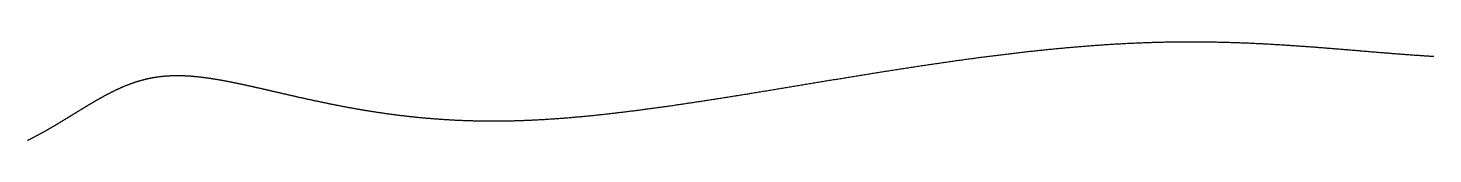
# Model space of a CAD drawing. Header units: millimetres. Extents: x -8855 to 105318, y -17958 to 67465.
# Drawn here: x 57370.1 to 57629.3, y 46631.1 to 46649.3 of the extents above; entities that cross this region are included whole.
import ezdxf

# ---------------------------------------------------------------- set-up
doc = ezdxf.new("R2010")
doc.units = ezdxf.units.MM
doc.header["$LTSCALE"] = 25

msp = doc.modelspace()

# ---------------------------------------------------------------- linework, layer by layer
msp.add_lwpolyline([(57370.054, 46631.0629), (57370.14126, 46631.10645), (57370.22834, 46631.15007), (57370.31526, 46631.19378), (57370.40201, 46631.23757), (57370.48858, 46631.28144), (57370.57499, 46631.32539), (57370.66123, 46631.36942), (57370.74731, 46631.41352), (57370.83322, 46631.4577), (57370.91897, 46631.50195), (57371.00455, 46631.54628), (57371.08998, 46631.59068), (57371.17524, 46631.63515), (57371.26034, 46631.67969), (57371.34528, 46631.7243), (57371.43006, 46631.76898), (57371.51469, 46631.81372), (57371.59916, 46631.85852), (57371.68347, 46631.90339), (57371.76763, 46631.94833), (57371.85163, 46631.99332), (57371.93549, 46632.03837), (57372.01919, 46632.08349), (57372.10274, 46632.12866), (57372.18614, 46632.17388), (57372.26939, 46632.21917), (57372.35249, 46632.2645), (57372.43545, 46632.30989), (57372.51826, 46632.35534), (57372.60092, 46632.40083), (57372.68344, 46632.44637), (57372.76582, 46632.49196), (57372.84805, 46632.53759), (57372.93015, 46632.58328), (57373.0121, 46632.629), (57373.09391, 46632.67477), (57373.17559, 46632.72059), (57373.25712, 46632.76644), (57373.33852, 46632.81233), (57373.41979, 46632.85827), (57373.50092, 46632.90424), (57373.58191, 46632.95024), (57373.66277, 46632.99628), (57373.7435, 46633.04236), (57373.8241, 46633.08847), (57373.90457, 46633.13461), (57373.98491, 46633.18078), (57374.06512, 46633.22697), (57374.14521, 46633.2732), (57374.22516, 46633.31945), (57374.30499, 46633.36573), (57374.3847, 46633.41204), (57374.46429, 46633.45836), (57374.54375, 46633.50471), (57374.62309, 46633.55108), (57374.7023, 46633.59747), (57374.7814, 46633.64388), (57374.86038, 46633.6903), (57374.93924, 46633.73674), (57375.01799, 46633.7832), (57375.09662, 46633.82966), (57375.17513, 46633.87615), (57375.25353, 46633.92264), (57375.33182, 46633.96914), (57375.40999, 46634.01565), (57375.48805, 46634.06217), (57375.566, 46634.1087), (57375.64384, 46634.15523), (57375.72158, 46634.20176), (57375.7992, 46634.2483), (57375.87672, 46634.29484), (57375.95414, 46634.34138), (57376.03145, 46634.38792), (57376.10865, 46634.43446), (57376.18575, 46634.48099), (57376.26275, 46634.52752), (57376.33965, 46634.57405), (57376.41645, 46634.62057), (57376.49315, 46634.66708), (57376.56975, 46634.71358), (57376.64625, 46634.76007), (57376.72266, 46634.80655), (57376.79897, 46634.85302), (57376.87519, 46634.89947), (57376.95131, 46634.94591), (57377.02734, 46634.99233), (57377.10328, 46635.03874), (57377.17913, 46635.08513), (57377.25489, 46635.13149), (57377.33056, 46635.17784), (57377.40614, 46635.22416), (57377.48164, 46635.27046), (57377.55705, 46635.31674), (57377.63237, 46635.36299), (57377.70761, 46635.40921), (57377.78277, 46635.45541), (57377.85784, 46635.50158), (57377.93283, 46635.54771), (57378.00775, 46635.59382), (57378.08258, 46635.63989), (57378.15733, 46635.68592), (57378.23201, 46635.73193), (57378.30661, 46635.77789), (57378.38114, 46635.82382), (57378.45559, 46635.86971), (57378.52996, 46635.91556), (57378.60426, 46635.96137), (57378.6785, 46636.00713), (57378.75266, 46636.05286), (57378.82675, 46636.09853), (57378.90077, 46636.14416), (57378.97472, 46636.18975), (57379.0486, 46636.23529), (57379.12242, 46636.28077), (57379.19618, 46636.32621), (57379.26987, 46636.37159), (57379.34349, 46636.41692), (57379.41705, 46636.4622), (57379.49056, 46636.50742), (57379.564, 46636.55259), (57379.63738, 46636.59769), (57379.7107, 46636.64274), (57379.78396, 46636.68773), (57379.85717, 46636.73265), (57379.93032, 46636.77752), (57380.00342, 46636.82232), (57380.07646, 46636.86705), (57380.14945, 46636.91172), (57380.22239, 46636.95632), (57380.29527, 46637.00085), (57380.36811, 46637.04532), (57380.44089, 46637.08971), (57380.51363, 46637.13403), (57380.58632, 46637.17828), (57380.65896, 46637.22245), (57380.73156, 46637.26654), (57380.80411, 46637.31056), (57380.87662, 46637.3545), (57380.94909, 46637.39837), (57381.02151, 46637.44215), (57381.09389, 46637.48585), (57381.16624, 46637.52946), (57381.23854, 46637.573), (57381.31081, 46637.61644), (57381.38304, 46637.6598), (57381.45523, 46637.70308), (57381.52738, 46637.74626), (57381.59951, 46637.78936), (57381.6716, 46637.83236), (57381.74365, 46637.87527), (57381.81568, 46637.91809), (57381.88767, 46637.96081), (57381.95964, 46638.00344), (57382.03157, 46638.04597), (57382.10348, 46638.0884), (57382.17536, 46638.13073), (57382.24722, 46638.17296), (57382.31905, 46638.21509), (57382.39085, 46638.25711), (57382.46264, 46638.29903), (57382.5344, 46638.34085), (57382.60614, 46638.38256), (57382.67786, 46638.42416), (57382.74956, 46638.46565), (57382.82124, 46638.50704), (57382.8929, 46638.54831), (57382.96455, 46638.58946), (57383.03618, 46638.63051), (57383.1078, 46638.67144), (57383.1794, 46638.71225), (57383.25099, 46638.75294), (57383.32257, 46638.79352), (57383.39414, 46638.83398), (57383.4657, 46638.87431), (57383.53725, 46638.91453), (57383.60879, 46638.95462), (57383.68032, 46638.99458), (57383.75185, 46639.03442), (57383.82337, 46639.07414), (57383.89489, 46639.11372), (57383.9664, 46639.15318), (57384.03792, 46639.1925), (57384.10943, 46639.23169), (57384.18094, 46639.27075), (57384.25245, 46639.30968), (57384.32396, 46639.34847), (57384.39547, 46639.38713), (57384.46699, 46639.42564), (57384.53851, 46639.46402), (57384.61004, 46639.50226), (57384.68157, 46639.54035), (57384.75311, 46639.57831), (57384.82465, 46639.61612), (57384.89621, 46639.65379), (57384.96778, 46639.6913), (57385.03935, 46639.72868), (57385.11094, 46639.7659), (57385.18254, 46639.80298), (57385.25415, 46639.8399), (57385.32578, 46639.87667), (57385.39743, 46639.91329), (57385.46909, 46639.94975), (57385.54076, 46639.98606), (57385.61246, 46640.02221), (57385.68417, 46640.05821), (57385.75591, 46640.09404), (57385.82766, 46640.12972), (57385.89944, 46640.16523), (57385.97124, 46640.20058), (57386.04307, 46640.23577), (57386.11491, 46640.27079), (57386.18679, 46640.30564), (57386.25869, 46640.34033), (57386.33062, 46640.37485), (57386.40258, 46640.4092), (57386.47456, 46640.44338), (57386.54658, 46640.47738), (57386.61863, 46640.51122), (57386.69071, 46640.54487), (57386.76283, 46640.57835), (57386.83497, 46640.61166), (57386.90716, 46640.64479), (57386.97938, 46640.67773), (57387.05163, 46640.7105), (57387.12393, 46640.74309), (57387.19626, 46640.77549), (57387.26864, 46640.80771), (57387.34105, 46640.83974), (57387.41351, 46640.87158), (57387.486, 46640.90324), (57387.55855, 46640.93471), (57387.63113, 46640.96599), (57387.70376, 46640.99708), (57387.77644, 46641.02798), (57387.84917, 46641.05868), (57387.92194, 46641.08918), (57387.99476, 46641.1195), (57388.06764, 46641.14961), (57388.14056, 46641.17952), (57388.21354, 46641.20924), (57388.28657, 46641.23876), (57388.35965, 46641.26807), (57388.43279, 46641.29718), (57388.50598, 46641.32608), (57388.57923, 46641.35478), (57388.65254, 46641.38328), (57388.72591, 46641.41156), (57388.79933, 46641.43964), (57388.87282, 46641.4675), (57388.94637, 46641.49516), (57389.01998, 46641.5226), (57389.09365, 46641.54982), (57389.16739, 46641.57684), (57389.24119, 46641.60363), (57389.31506, 46641.63021), (57389.38899, 46641.65657), (57389.463, 46641.68271), (57389.53707, 46641.70863), (57389.61121, 46641.73433), (57389.68543, 46641.75981), (57389.75971, 46641.78506), (57389.83407, 46641.81009), (57389.9085, 46641.83489), (57389.983, 46641.85947), (57390.05758, 46641.88382), (57390.13223, 46641.90794), (57390.20696, 46641.93183), (57390.28177, 46641.9555), (57390.35666, 46641.97893), (57390.43163, 46642.00213), (57390.50667, 46642.0251), (57390.5818, 46642.04784), (57390.65701, 46642.07035), (57390.7323, 46642.09262), (57390.80767, 46642.11465), (57390.88313, 46642.13645), (57390.95868, 46642.15801), (57391.03431, 46642.17934), (57391.11002, 46642.20042), (57391.18583, 46642.22127), (57391.26172, 46642.24188), (57391.3377, 46642.26225), (57391.41377, 46642.28237), (57391.48994, 46642.30225), (57391.56619, 46642.32189), (57391.64254, 46642.34129), (57391.71898, 46642.36044), (57391.79552, 46642.37934), (57391.87215, 46642.398), (57391.94887, 46642.41642), (57392.0257, 46642.43458), (57392.10262, 46642.45249), (57392.17964, 46642.47016), (57392.25676, 46642.48758), (57392.33398, 46642.50474), (57392.4113, 46642.52165), (57392.48872, 46642.53831), (57392.56625, 46642.55472), (57392.64388, 46642.57087), (57392.72161, 46642.58676), (57392.79945, 46642.6024), (57392.8774, 46642.61779), (57392.95545, 46642.63291), (57393.03361, 46642.64778), (57393.11188, 46642.66239), (57393.19026, 46642.67674), (57393.26875, 46642.69083), (57393.34735, 46642.70465), (57393.42607, 46642.71821), (57393.50489, 46642.73151), (57393.58383, 46642.74455), (57393.66289, 46642.75732), (57393.74206, 46642.76983), (57393.82135, 46642.78207), (57393.90075, 46642.79404), (57393.98027, 46642.80574), (57394.05991, 46642.81718), (57394.13967, 46642.82835), (57394.21956, 46642.83924), (57394.29956, 46642.84987), (57394.37968, 46642.86023), (57394.45993, 46642.87032), (57394.5403, 46642.88013), (57394.62079, 46642.88967), (57394.70141, 46642.89895), (57394.78216, 46642.90795), (57394.86303, 46642.91668), (57394.94402, 46642.92515), (57395.02514, 46642.93334), (57395.10639, 46642.94127), (57395.18777, 46642.94893), (57395.26928, 46642.95633), (57395.35091, 46642.96345), (57395.43268, 46642.97031), (57395.51457, 46642.97691), (57395.59659, 46642.98324), (57395.67875, 46642.98931), (57395.76103, 46642.99512), (57395.84345, 46643.00067), (57395.926, 46643.00595), (57396.00868, 46643.01098), (57396.09149, 46643.01574), (57396.17444, 46643.02025), (57396.25752, 46643.0245), (57396.34074, 46643.02849), (57396.42409, 46643.03223), (57396.50758, 46643.03571), (57396.5912, 46643.03894), (57396.67496, 46643.04191), (57396.75886, 46643.04462), (57396.84289, 46643.04709), (57396.92706, 46643.0493), (57397.01137, 46643.05127), (57397.09582, 46643.05298), (57397.1804, 46643.05444), (57397.26513, 46643.05565), (57397.35, 46643.05662), (57397.435, 46643.05734), (57397.52015, 46643.05781), (57397.60544, 46643.05804), (57397.69087, 46643.05802), (57397.77645, 46643.05775), (57397.86217, 46643.05725), (57397.94803, 46643.0565), (57398.03403, 46643.0555), (57398.12018, 46643.05427), (57398.20647, 46643.0528), (57398.29291, 46643.05108), (57398.3795, 46643.04913), (57398.46623, 46643.04694), (57398.55311, 46643.04451), (57398.64013, 46643.04185), (57398.72731, 46643.03895), (57398.81463, 46643.03581), (57398.9021, 46643.03244), (57398.98972, 46643.02883), (57399.07748, 46643.02499), (57399.1654, 46643.02092), (57399.25347, 46643.01662), (57399.34169, 46643.01209), (57399.43006, 46643.00733), (57399.51859, 46643.00234), (57399.60726, 46642.99712), (57399.69609, 46642.99167), (57399.78507, 46642.98599), (57399.87421, 46642.9801), (57399.9635, 46642.97397), (57400.05294, 46642.96762), (57400.14254, 46642.96105), (57400.2323, 46642.95426), (57400.32221, 46642.94724), (57400.41228, 46642.94001), (57400.5025, 46642.93256), (57400.59288, 46642.92489), (57400.68342, 46642.917), (57400.77411, 46642.9089), (57400.86497, 46642.90059), (57400.95598, 46642.89206), (57401.04715, 46642.88332), (57401.13848, 46642.87437), (57401.22997, 46642.86521), (57401.32162, 46642.85584), (57401.41343, 46642.84626), (57401.5054, 46642.83648), (57401.59754, 46642.82649), (57401.68983, 46642.8163), (57401.78229, 46642.80591), (57401.87491, 46642.79531), (57401.96769, 46642.78452), (57402.06063, 46642.77352), (57402.15374, 46642.76233), (57402.24701, 46642.75094), (57402.34045, 46642.73936), (57402.43405, 46642.72757), (57402.52781, 46642.7156), (57402.62174, 46642.70343), (57402.71584, 46642.69108), (57402.8101, 46642.67853), (57402.90453, 46642.66579), (57402.99913, 46642.65287), (57403.09389, 46642.63976), (57403.18882, 46642.62646), (57403.28392, 46642.61298), (57403.37919, 46642.59931), (57403.47463, 46642.58546), (57403.57023, 46642.57144), (57403.66601, 46642.55723), (57403.76195, 46642.54284), (57403.85807, 46642.52828), (57403.95435, 46642.51354), (57404.05081, 46642.49862), (57404.14744, 46642.48353), (57404.24424, 46642.46827), (57404.34121, 46642.45283), (57404.43836, 46642.43722), (57404.53567, 46642.42145), (57404.63317, 46642.40551), (57404.73083, 46642.38939), (57404.82867, 46642.37312), (57404.92668, 46642.35667), (57405.02487, 46642.34007), (57405.12324, 46642.3233), (57405.22178, 46642.30637), (57405.32049, 46642.28927), (57405.41939, 46642.27202), (57405.51846, 46642.25461), (57405.6177, 46642.23705), (57405.71713, 46642.21933), (57405.81673, 46642.20145), (57405.91651, 46642.18342), (57406.01647, 46642.16524), (57406.1166, 46642.1469), (57406.21692, 46642.12842), (57406.31742, 46642.10978), (57406.4181, 46642.091), (57406.51895, 46642.07207), (57406.61999, 46642.053), (57406.72121, 46642.03378), (57406.82262, 46642.01442), (57406.9242, 46641.99491), (57407.02597, 46641.97527), (57407.12792, 46641.95548), (57407.23005, 46641.93556), (57407.33237, 46641.9155), (57407.43487, 46641.8953), (57407.53755, 46641.87497), (57407.64042, 46641.8545), (57407.74348, 46641.8339), (57407.84672, 46641.81316), (57407.95014, 46641.7923), (57408.05376, 46641.77131), (57408.15755, 46641.75018), (57408.26154, 46641.72893), (57408.36572, 46641.70756), (57408.47008, 46641.68606), (57408.57463, 46641.66443), (57408.67937, 46641.64268), (57408.78429, 46641.62081), (57408.88941, 46641.59882), (57408.99472, 46641.57671), (57409.10021, 46641.55449), (57409.2059, 46641.53214), (57409.31178, 46641.50968), (57409.41785, 46641.4871), (57409.52411, 46641.46442), (57409.63056, 46641.44161), (57409.73721, 46641.4187), (57409.84405, 46641.39568), (57409.95108, 46641.37254), (57410.05831, 46641.3493), (57410.16572, 46641.32595), (57410.27334, 46641.3025), (57410.38115, 46641.27894), (57410.48915, 46641.25528), (57410.59735, 46641.23152), (57410.70574, 46641.20765), (57410.81433, 46641.18369), (57410.92312, 46641.15962), (57411.0321, 46641.13546), (57411.14129, 46641.1112), (57411.25066, 46641.08685), (57411.36024, 46641.0624), (57411.47002, 46641.03786), (57411.57999, 46641.01322), (57411.69017, 46640.9885), (57411.80054, 46640.96369), (57411.91111, 46640.93878), (57412.02189, 46640.91379), (57412.13286, 46640.88872), (57412.24404, 46640.86355), (57412.35542, 46640.83831), (57412.467, 46640.81298), (57412.57878, 46640.78757), (57412.69076, 46640.76208), (57412.80295, 46640.73651), (57412.91534, 46640.71086), (57413.02794, 46640.68513), (57413.14074, 46640.65933), (57413.25374, 46640.63345), (57413.36695, 46640.6075), (57413.48036, 46640.58148), (57413.59398, 46640.55538), (57413.70781, 46640.52922), (57413.82184, 46640.50298), (57413.93608, 46640.47668), (57414.05053, 46640.45031), (57414.16518, 46640.42387), (57414.28004, 46640.39737), (57414.39511, 46640.37081), (57414.51039, 46640.34418), (57414.62588, 46640.31749), (57414.74158, 46640.29075), (57414.85749, 46640.26394), (57414.97361, 46640.23708), (57415.08994, 46640.21015), (57415.20648, 46640.18318), (57415.32323, 46640.15615), (57415.44019, 46640.12906), (57415.55737, 46640.10193), (57415.67475, 46640.07474), (57415.79236, 46640.0475), (57415.91017, 46640.02021), (57416.0282, 46639.99288), (57416.14644, 46639.9655), (57416.2649, 46639.93808), (57416.38357, 46639.91061), (57416.50246, 46639.88309), (57416.62156, 46639.85554), (57416.74088, 46639.82795), (57416.86041, 46639.80031), (57416.98016, 46639.77264), (57417.10013, 46639.74493), (57417.22032, 46639.71718), (57417.34072, 46639.6894), (57417.46135, 46639.66158), (57417.58219, 46639.63374), (57417.70325, 46639.60586), (57417.82453, 46639.57795), (57417.94603, 46639.55001), (57418.06775, 46639.52204), (57418.18969, 46639.49405), (57418.31185, 46639.46603), (57418.43423, 46639.43798), (57418.55684, 46639.40991), (57418.67966, 46639.38182), (57418.80271, 46639.35371), (57418.92599, 46639.32557), (57419.04948, 46639.29742), (57419.1732, 46639.26925), (57419.29714, 46639.24107), (57419.42131, 46639.21287), (57419.5457, 46639.18465), (57419.67032, 46639.15642), (57419.79516, 46639.12818), (57419.92023, 46639.09992), (57420.04553, 46639.07166), (57420.17105, 46639.04339), (57420.2968, 46639.01511), (57420.42277, 46638.98682), (57420.54898, 46638.95853), (57420.67541, 46638.93024), (57420.80207, 46638.90194), (57420.92896, 46638.87364), (57421.05608, 46638.84534), (57421.18343, 46638.81704), (57421.311, 46638.78874), (57421.43881, 46638.76044), (57421.56685, 46638.73215), (57421.69513, 46638.70386), (57421.82363, 46638.67558), (57421.95236, 46638.6473), (57422.08133, 46638.61904), (57422.21053, 46638.59078), (57422.33997, 46638.56253), (57422.46963, 46638.5343), (57422.59953, 46638.50608), (57422.72967, 46638.47787), (57422.86004, 46638.44968), (57422.99064, 46638.4215), (57423.12148, 46638.39334), (57423.25256, 46638.3652), (57423.38387, 46638.33708), (57423.51542, 46638.30898), (57423.64721, 46638.2809), (57423.77923, 46638.25285), (57423.91149, 46638.22482), (57424.04399, 46638.19682), (57424.17673, 46638.16884), (57424.3097, 46638.14089), (57424.44292, 46638.11297), (57424.57637, 46638.08508), (57424.71007, 46638.05722), (57424.844, 46638.02939), (57424.97818, 46638.00159), (57425.1126, 46637.97383), (57425.24726, 46637.94611), (57425.38216, 46637.91842), (57425.5173, 46637.89077), (57425.65269, 46637.86316), (57425.78832, 46637.83559), (57425.92419, 46637.80807), (57426.0603, 46637.78058), (57426.19667, 46637.75314), (57426.33327, 46637.72574), (57426.47012, 46637.69839), (57426.60722, 46637.67109), (57426.74456, 46637.64383), (57426.88214, 46637.61662), (57427.01998, 46637.58947), (57427.15806, 46637.56236), (57427.29638, 46637.53531), (57427.43496, 46637.50831), (57427.57378, 46637.48137), (57427.71285, 46637.45449), (57427.85218, 46637.42766), (57427.99174, 46637.40089), (57428.13156, 46637.37418), (57428.27163, 46637.34753), (57428.41195, 46637.32094), (57428.55252, 46637.29442), (57428.69334, 46637.26795), (57428.83442, 46637.24156), (57428.97574, 46637.21523), (57429.11732, 46637.18897), (57429.25914, 46637.16278), (57429.40123, 46637.13666), (57429.54356, 46637.11061), (57429.68615, 46637.08463), (57429.82899, 46637.05872), (57429.97209, 46637.03289), (57430.11544, 46637.00714), (57430.25905, 46636.98146), (57430.40291, 46636.95586), (57430.54703, 46636.93034), (57430.69141, 46636.90489), (57430.83604, 46636.87953), (57430.98093, 46636.85426), (57431.12608, 46636.82906), (57431.27148, 46636.80395), (57431.41715, 46636.77893), (57431.56307, 46636.754), (57431.70925, 46636.72915), (57431.85569, 46636.70439), (57432.00239, 46636.67972), (57432.14935, 46636.65514), (57432.29657, 46636.63066), (57432.44405, 46636.60627), (57432.59179, 46636.58198), (57432.7398, 46636.55778), (57432.88807, 46636.53368), (57433.0366, 46636.50967), (57433.18539, 46636.48577), (57433.33444, 46636.46197), (57433.48376, 46636.43827), (57433.63335, 46636.41467), (57433.78319, 46636.39118), (57433.9333, 46636.36779), (57434.08368, 46636.34451), (57434.23432, 46636.32133), (57434.38523, 46636.29827), (57434.53641, 46636.27531), (57434.68785, 46636.25247), (57434.83956, 46636.22974), (57434.99154, 46636.20712), (57435.14378, 46636.18461), (57435.29629, 46636.16222), (57435.44907, 46636.13995), (57435.60212, 46636.1178), (57435.75544, 46636.09576), (57435.90903, 46636.07385), (57436.06289, 46636.05205), (57436.21702, 46636.03038), (57436.37142, 46636.00883), (57436.52609, 46635.98741), (57436.68103, 46635.96611), (57436.83625, 46635.94494), (57436.99173, 46635.9239), (57437.14749, 46635.90299), (57437.30353, 46635.8822), (57437.45983, 46635.86155), (57437.61641, 46635.84104), (57437.77327, 46635.82065), (57437.9304, 46635.8004), (57438.0878, 46635.78029), (57438.24548, 46635.76031), (57438.40344, 46635.74047), (57438.56167, 46635.72077), (57438.72018, 46635.70122), (57438.87896, 46635.6818), (57439.03802, 46635.66253), (57439.19736, 46635.6434), (57439.35698, 46635.62442), (57439.51688, 46635.60558), (57439.67706, 46635.58689), (57439.83751, 46635.56835), (57439.99825, 46635.54996), (57440.15926, 46635.53172), (57440.32055, 46635.51363), (57440.48213, 46635.49569), (57440.64399, 46635.47791), (57440.80612, 46635.46029), (57440.96855, 46635.44282), (57441.13125, 46635.42551), (57441.29423, 46635.40836), (57441.4575, 46635.39136), (57441.62105, 46635.37453), (57441.78489, 46635.35786), (57441.94901, 46635.34136), (57442.11341, 46635.32502), (57442.2781, 46635.30885), (57442.44307, 46635.29284), (57442.60833, 46635.277), (57442.77388, 46635.26133), (57442.93971, 46635.24583), (57443.10583, 46635.2305), (57443.27224, 46635.21534), (57443.43893, 46635.20036), (57443.60591, 46635.18555), (57443.77318, 46635.17092), (57443.94074, 46635.15647), (57444.10859, 46635.14219), (57444.27673, 46635.1281), (57444.44516, 46635.11418), (57444.61388, 46635.10045), (57444.78288, 46635.0869), (57444.95218, 46635.07353), (57445.12178, 46635.06035), (57445.29166, 46635.04735), (57445.46183, 46635.03454), (57445.6323, 46635.02192), (57445.80306, 46635.00949), (57445.97411, 46634.99726), (57446.14546, 46634.98521), (57446.3171, 46634.97336), (57446.48904, 46634.9617), (57446.66127, 46634.95023), (57446.8338, 46634.93896), (57447.00662, 46634.92789), (57447.17974, 46634.91702), (57447.35315, 46634.90635), (57447.52686, 46634.89588), (57447.70087, 46634.88562), (57447.87517, 46634.87555), (57448.04978, 46634.86569), (57448.22468, 46634.85604), (57448.39988, 46634.84659), (57448.57538, 46634.83735), (57448.75117, 46634.82832), (57448.92727, 46634.8195), (57449.10367, 46634.81089), (57449.28037, 46634.80249), (57449.45737, 46634.7943), (57449.63466, 46634.78633), (57449.81226, 46634.77858), (57449.99016, 46634.77103), (57450.16837, 46634.76371), (57450.34687, 46634.7566), (57450.52567, 46634.74971), (57450.70478, 46634.74304), (57450.88419, 46634.73658), (57451.0639, 46634.73035), (57451.24392, 46634.72434), (57451.42423, 46634.71855), (57451.60485, 46634.71298), (57451.78577, 46634.70763), (57451.967, 46634.70251), (57452.14852, 46634.69762), (57452.33035, 46634.69295), (57452.51249, 46634.6885), (57452.69493, 46634.68428), (57452.87767, 46634.68029), (57453.06071, 46634.67653), (57453.24406, 46634.673), (57453.42772, 46634.6697), (57453.61168, 46634.66663), (57453.79594, 46634.66379), (57453.98051, 46634.66118), (57454.16538, 46634.6588), (57454.35056, 46634.65666), (57454.53604, 46634.65475), (57454.72183, 46634.65308), (57454.90793, 46634.65165), (57455.09433, 46634.65045), (57455.28104, 46634.64949), (57455.46805, 46634.64876), (57455.65537, 46634.64828), (57455.84299, 46634.64804), (57456.03092, 46634.64803), (57456.21916, 46634.64827), (57456.40771, 46634.64875), (57456.59656, 46634.64947), (57456.78572, 46634.65044), (57456.97519, 46634.65165), (57457.16496, 46634.65311), (57457.35505, 46634.65481), (57457.54544, 46634.65676), (57457.73614, 46634.65895), (57457.92714, 46634.6614), (57458.11846, 46634.66409), (57458.31008, 46634.66703), (57458.50201, 46634.67023), (57458.69426, 46634.67367), (57458.88681, 46634.67737), (57459.07967, 46634.68132), (57459.27283, 46634.68552), (57459.46631, 46634.68997), (57459.6601, 46634.69469), (57459.8542, 46634.69965), (57460.04861, 46634.70488), (57460.24333, 46634.71036), (57460.43835, 46634.71609), (57460.63369, 46634.72209), (57460.82934, 46634.72834), (57461.02529, 46634.73485), (57461.22156, 46634.74162), (57461.41814, 46634.74864), (57461.61502, 46634.75593), (57461.81221, 46634.76347), (57462.00972, 46634.77127), (57462.20752, 46634.77933), (57462.40564, 46634.78764), (57462.60406, 46634.79621), (57462.80278, 46634.80503), (57463.00181, 46634.81411), (57463.20115, 46634.82344), (57463.40078, 46634.83302), (57463.60072, 46634.84285), (57463.80097, 46634.85294), (57464.00151, 46634.86327), (57464.20235, 46634.87386), (57464.4035, 46634.88469), (57464.60494, 46634.89577), (57464.80668, 46634.9071), (57465.00872, 46634.91868), (57465.21105, 46634.9305), (57465.41368, 46634.94256), (57465.61661, 46634.95487), (57465.81983, 46634.96742), (57466.02335, 46634.98022), (57466.22716, 46634.99325), (57466.43126, 46635.00653), (57466.63565, 46635.02005), (57466.84034, 46635.0338), (57467.04531, 46635.0478), (57467.25058, 46635.06203), (57467.45613, 46635.0765), (57467.66198, 46635.09121), (57467.86811, 46635.10615), (57468.07453, 46635.12133), (57468.28123, 46635.13674), (57468.48822, 46635.15238), (57468.6955, 46635.16826), (57468.90306, 46635.18436), (57469.1109, 46635.2007), (57469.31903, 46635.21727), (57469.52743, 46635.23407), (57469.73612, 46635.25109), (57469.94509, 46635.26835), (57470.15434, 46635.28583), (57470.36387, 46635.30354), (57470.57368, 46635.32147), (57470.78377, 46635.33963), (57470.99413, 46635.35801), (57471.20477, 46635.37661), (57471.41569, 46635.39544), (57471.62688, 46635.41448), (57471.83834, 46635.43375), (57472.05008, 46635.45324), (57472.26209, 46635.47295), (57472.47438, 46635.49288), (57472.68693, 46635.51302), (57472.89976, 46635.53338), (57473.11286, 46635.55396), (57473.32622, 46635.57475), (57473.53986, 46635.59576), (57473.75376, 46635.61698), (57473.96793, 46635.63841), (57474.18236, 46635.66005), (57474.39707, 46635.68191), (57474.61203, 46635.70398), (57474.82726, 46635.72625), (57475.04276, 46635.74873), (57475.25851, 46635.77142), (57475.47453, 46635.79431), (57475.6908, 46635.81741), (57475.90734, 46635.84071), (57476.12414, 46635.86422), (57476.34119, 46635.88792), (57476.5585, 46635.91183), (57476.77606, 46635.93593), (57476.99388, 46635.96023), (57477.21196, 46635.98473), (57477.43028, 46636.00942), (57477.64886, 46636.03431), (57477.86769, 46636.05939), (57478.08677, 46636.08466), (57478.3061, 46636.11012), (57478.52568, 46636.13577), (57478.74551, 46636.16161), (57478.96558, 46636.18764), (57479.1859, 46636.21385), (57479.40646, 46636.24025), (57479.62727, 46636.26684), (57479.84832, 46636.2936), (57480.06961, 46636.32055), (57480.29114, 46636.34767), (57480.51291, 46636.37498), (57480.73493, 46636.40246), (57480.95718, 46636.43012), (57481.17966, 46636.45796), (57481.40239, 46636.48597), (57481.62535, 46636.51415), (57481.84854, 46636.5425), (57482.07197, 46636.57103), (57482.29563, 46636.59973), (57482.51952, 46636.62859), (57482.74365, 46636.65762), (57482.968, 46636.68682), (57483.19258, 46636.71619), (57483.41739, 46636.74571), (57483.64243, 46636.77541), (57483.8677, 46636.80526), (57484.09319, 46636.83527), (57484.3189, 46636.86544), (57484.54484, 46636.89577), (57484.771, 46636.92626), (57484.99738, 46636.95691), (57485.22398, 46636.9877), (57485.45081, 46637.01866), (57485.67785, 46637.04976), (57485.90511, 46637.08102), (57486.13259, 46637.11242), (57486.36028, 46637.14398), (57486.58819, 46637.17568), (57486.81631, 46637.20753), (57487.04465, 46637.23953), (57487.27319, 46637.27167), (57487.50195, 46637.30395), (57487.73092, 46637.33637), (57487.96011, 46637.36894), (57488.18949, 46637.40164), (57488.41909, 46637.43449), (57488.6489, 46637.46747), (57488.87891, 46637.50059), (57489.10912, 46637.53384), (57489.33954, 46637.56723), (57489.57016, 46637.60075), (57489.80099, 46637.6344), (57490.03202, 46637.66818), (57490.26324, 46637.70209), (57490.49467, 46637.73613), (57490.7263, 46637.77029), (57490.95812, 46637.80459), (57491.19014, 46637.839), (57491.42235, 46637.87354), (57491.65477, 46637.90821), (57491.88737, 46637.94299), (57492.12017, 46637.97789), (57492.35316, 46638.01292), (57492.58634, 46638.04806), (57492.81971, 46638.08331), (57493.05327, 46638.11869), (57493.28702, 46638.15417), (57493.52096, 46638.18977), (57493.75509, 46638.22548), (57493.9894, 46638.26131), (57494.22389, 46638.29724), (57494.45857, 46638.33328), (57494.69343, 46638.36943), (57494.92848, 46638.40568), (57495.1637, 46638.44204), (57495.39911, 46638.4785), (57495.63469, 46638.51507), (57495.87046, 46638.55174), (57496.1064, 46638.58851), (57496.34251, 46638.62537), (57496.57881, 46638.66234), (57496.81527, 46638.6994), (57497.05192, 46638.73656), (57497.28873, 46638.77381), (57497.52572, 46638.81115), (57497.76287, 46638.84859), (57498.0002, 46638.88612), (57498.2377, 46638.92374), (57498.47536, 46638.96145), (57498.71319, 46638.99924), (57498.95119, 46639.03713), (57499.18936, 46639.07509), (57499.42769, 46639.11315), (57499.66618, 46639.15128), (57499.90483, 46639.1895), (57500.14365, 46639.22779), (57500.38263, 46639.26617), (57500.62177, 46639.30463), (57500.86106, 46639.34316), (57501.10052, 46639.38177), (57501.34013, 46639.42045), (57501.5799, 46639.45921), (57501.81982, 46639.49804), (57502.0599, 46639.53694), (57502.30013, 46639.57591), (57502.54052, 46639.61495), (57502.78105, 46639.65406), (57503.02174, 46639.69324), (57503.26258, 46639.73248), (57503.50356, 46639.77178), (57503.7447, 46639.81115), (57503.98598, 46639.85058), (57504.2274, 46639.89008), (57504.46898, 46639.92963), (57504.71069, 46639.96924), (57504.95255, 46640.00891), (57505.19455, 46640.04863), (57505.4367, 46640.08841), (57505.67898, 46640.12825), (57505.92141, 46640.16813), (57506.16397, 46640.20807), (57506.40667, 46640.24806), (57506.64951, 46640.2881), (57506.89248, 46640.32819), (57507.13559, 46640.36832), (57507.37883, 46640.4085), (57507.62221, 46640.44873), (57507.86572, 46640.489), (57508.10936, 46640.52931), (57508.35313, 46640.56966), (57508.59703, 46640.61006), (57508.84106, 46640.65049), (57509.08521, 46640.69096), (57509.3295, 46640.73147), (57509.57391, 46640.77201), (57509.81844, 46640.81259), (57510.0631, 46640.8532), (57510.30788, 46640.89384), (57510.55278, 46640.93451), (57510.79781, 46640.97521), (57511.04295, 46641.01595), (57511.28822, 46641.05671), (57511.5336, 46641.09749), (57511.7791, 46641.1383), (57512.02472, 46641.17914), (57512.27045, 46641.21999), (57512.5163, 46641.26087), (57512.76226, 46641.30177), (57513.00834, 46641.34269), (57513.25452, 46641.38363), (57513.50082, 46641.42458), (57513.74723, 46641.46555), (57513.99375, 46641.50654), (57514.24037, 46641.54754), (57514.48711, 46641.58855), (57514.73395, 46641.62957), (57514.98089, 46641.6706), (57515.22794, 46641.71164), (57515.4751, 46641.75269), (57515.72235, 46641.79375), (57515.96971, 46641.83481), (57516.21717, 46641.87588), (57516.46473, 46641.91695), (57516.71239, 46641.95802), (57516.96015, 46641.99909), (57517.208, 46642.04016), (57517.45595, 46642.08123), (57517.704, 46642.1223), (57517.95214, 46642.16336), (57518.20037, 46642.20442), (57518.4487, 46642.24547), (57518.69712, 46642.28652), (57518.94563, 46642.32755), (57519.19423, 46642.36858), (57519.44292, 46642.4096), (57519.6917, 46642.4506), (57519.94056, 46642.4916), (57520.18951, 46642.53257), (57520.43855, 46642.57354), (57520.68767, 46642.61448), (57520.93687, 46642.65541), (57521.18616, 46642.69632), (57521.43553, 46642.73721), (57521.68497, 46642.77808), (57521.9345, 46642.81892), (57522.18411, 46642.85975), (57522.4338, 46642.90054), (57522.68356, 46642.94132), (57522.9334, 46642.98206), (57523.18331, 46643.02278), (57523.4333, 46643.06347), (57523.68336, 46643.10412), (57523.93349, 46643.14475), (57524.1837, 46643.18534), (57524.43397, 46643.2259), (57524.68432, 46643.26643), (57524.93473, 46643.30692), (57525.18522, 46643.34737), (57525.43577, 46643.38778), (57525.68638, 46643.42815), (57525.93706, 46643.46849), (57526.18781, 46643.50878), (57526.43861, 46643.54902), (57526.68948, 46643.58923), (57526.94041, 46643.62938), (57527.19141, 46643.66949), (57527.44246, 46643.70956), (57527.69357, 46643.74957), (57527.94473, 46643.78954), (57528.19596, 46643.82945), (57528.44724, 46643.86931), (57528.69857, 46643.90912), (57528.94996, 46643.94887), (57529.20141, 46643.98857), (57529.4529, 46644.0282), (57529.70445, 46644.06779), (57529.95604, 46644.10731), (57530.20769, 46644.14677), (57530.45938, 46644.18617), (57530.71112, 46644.22551), (57530.96291, 46644.26478), (57531.21474, 46644.30399), (57531.46662, 46644.34313), (57531.71854, 46644.3822), (57531.97051, 46644.42121), (57532.22252, 46644.46015), (57532.47457, 46644.49901), (57532.72665, 46644.53781), (57532.97878, 46644.57653), (57533.23095, 46644.61517), (57533.48315, 46644.65374), (57533.73539, 46644.69223), (57533.98767, 46644.73065), (57534.23998, 46644.76899), (57534.49232, 46644.80724), (57534.7447, 46644.84542), (57534.99711, 46644.88351), (57535.24955, 46644.92152), (57535.50202, 46644.95945), (57535.75452, 46644.99728), (57536.00705, 46645.03504), (57536.2596, 46645.0727), (57536.51218, 46645.11027), (57536.76479, 46645.14776), (57537.01742, 46645.18515), (57537.27007, 46645.22245), (57537.52275, 46645.25965), (57537.77545, 46645.29676), (57538.02817, 46645.33377), (57538.28091, 46645.37069), (57538.53367, 46645.4075), (57538.78645, 46645.44422), (57539.03924, 46645.48084), (57539.29205, 46645.51735), (57539.54488, 46645.55376), (57539.79772, 46645.59007), (57540.05057, 46645.62627), (57540.30343, 46645.66236), (57540.55631, 46645.69835), (57540.8092, 46645.73423), (57541.0621, 46645.76999), (57541.31501, 46645.80565), (57541.56792, 46645.84119), (57541.82084, 46645.87662), (57542.07377, 46645.91193), (57542.3267, 46645.94713), (57542.57964, 46645.98221), (57542.83258, 46646.01718), (57543.08552, 46646.05202), (57543.33847, 46646.08674), (57543.59141, 46646.12134), (57543.84436, 46646.15582), (57544.0973, 46646.19017), (57544.35024, 46646.2244), (57544.60318, 46646.2585), (57544.85612, 46646.29248), (57545.10905, 46646.32632), (57545.36197, 46646.36004), (57545.61489, 46646.39362), (57545.8678, 46646.42708), (57546.1207, 46646.4604), (57546.37359, 46646.49358), (57546.62647, 46646.52663), (57546.87934, 46646.55954), (57547.13219, 46646.59231), (57547.38503, 46646.62495), (57547.63786, 46646.65744), (57547.89068, 46646.6898), (57548.14348, 46646.72201), (57548.39626, 46646.75407), (57548.64902, 46646.786), (57548.90176, 46646.81777), (57549.15449, 46646.8494), (57549.40719, 46646.88088), (57549.65987, 46646.91221), (57549.91253, 46646.94339), (57550.16517, 46646.97442), (57550.41778, 46647.00529), (57550.67037, 46647.03601), (57550.92293, 46647.06658), (57551.17547, 46647.09698), (57551.42797, 46647.12724), (57551.68045, 46647.15733), (57551.9329, 46647.18726), (57552.18531, 46647.21703), (57552.4377, 46647.24664), (57552.69005, 46647.27608), (57552.94237, 46647.30536), (57553.19465, 46647.33448), (57553.4469, 46647.36343), (57553.69911, 46647.39221), (57553.95129, 46647.42082), (57554.20342, 46647.44926), (57554.45552, 46647.47752), (57554.70758, 46647.50562), (57554.9596, 46647.53354), (57555.21157, 46647.56129), (57555.46351, 46647.58886), (57555.71539, 46647.61625), (57555.96724, 46647.64347), (57556.21904, 46647.6705), (57556.47079, 46647.69736), (57556.72249, 46647.72403), (57556.97415, 46647.75052), (57557.22576, 46647.77682), (57557.47732, 46647.80294), (57557.72882, 46647.82888), (57557.98028, 46647.85462), (57558.23168, 46647.88018), (57558.48303, 46647.90554), (57558.73432, 46647.93072), (57558.98556, 46647.9557), (57559.23674, 46647.98049), (57559.48786, 46648.00508), (57559.73893, 46648.02948), (57559.98993, 46648.05368), (57560.24088, 46648.07768), (57560.49176, 46648.10149), (57560.74258, 46648.12509), (57560.99334, 46648.14849), (57561.24404, 46648.17169), (57561.49467, 46648.19469), (57561.74523, 46648.21748), (57561.99573, 46648.24006), (57562.24616, 46648.26244), (57562.49652, 46648.2846), (57562.74682, 46648.30656), (57562.99704, 46648.32831), (57563.24719, 46648.34984), (57563.49727, 46648.37116), (57563.74727, 46648.39227), (57563.9972, 46648.41316), (57564.24706, 46648.43384), (57564.49684, 46648.45429), (57564.74654, 46648.47453), (57564.99617, 46648.49455), (57565.24572, 46648.51434), (57565.49518, 46648.53392), (57565.74457, 46648.55327), (57565.99388, 46648.57239), (57566.2431, 46648.59129), (57566.49224, 46648.60997), (57566.7413, 46648.62841), (57566.99027, 46648.64663), (57567.23915, 46648.66461), (57567.48795, 46648.68237), (57567.73666, 46648.69989), (57567.98528, 46648.71718), (57568.23381, 46648.73424), (57568.48225, 46648.75106), (57568.7306, 46648.76765), (57568.97886, 46648.784), (57569.22702, 46648.80012), (57569.4751, 46648.816), (57569.72307, 46648.83164), (57569.97095, 46648.84704), (57570.21873, 46648.86221), (57570.46642, 46648.87713), (57570.71401, 46648.89182), (57570.9615, 46648.90626), (57571.20888, 46648.92046), (57571.45617, 46648.93443), (57571.70336, 46648.94815), (57571.95044, 46648.96162), (57572.19742, 46648.97486), (57572.44429, 46648.98785), (57572.69106, 46649.00059), (57572.93773, 46649.01309), (57573.18428, 46649.02534), (57573.43073, 46649.03735), (57573.67707, 46649.04911), (57573.9233, 46649.06062), (57574.16942, 46649.07189), (57574.41543, 46649.0829), (57574.66132, 46649.09367), (57574.9071, 46649.10419), (57575.15277, 46649.11446), (57575.39833, 46649.12447), (57575.64376, 46649.13423), (57575.88908, 46649.14375), (57576.13429, 46649.153), (57576.37937, 46649.16201), (57576.62434, 46649.17076), (57576.86918, 46649.17926), (57577.11391, 46649.1875), (57577.35851, 46649.19549), (57577.60299, 46649.20322), (57577.84735, 46649.21069), (57578.09158, 46649.2179), (57578.33569, 46649.22486), (57578.57967, 46649.23156), (57578.82352, 46649.238), (57579.06724, 46649.24418), (57579.31084, 46649.2501), (57579.55431, 46649.25576), (57579.79764, 46649.26115), (57580.04085, 46649.26629), (57580.28392, 46649.27116), (57580.52686, 46649.27577), (57580.76966, 46649.28011), (57581.01233, 46649.28419), (57581.25487, 46649.28801), (57581.49727, 46649.29155), (57581.73953, 46649.29484), (57581.98165, 46649.29786), (57582.22363, 46649.30061), (57582.46547, 46649.30309), (57582.70717, 46649.30531), (57582.94873, 46649.30726), (57583.19015, 46649.30894), (57583.43142, 46649.31036), (57583.67255, 46649.31151), (57583.91354, 46649.3124), (57584.15438, 46649.31302), (57584.39507, 46649.31338), (57584.63562, 46649.31348), (57584.87601, 46649.31332), (57585.11627, 46649.3129), (57585.35637, 46649.31223), (57585.59632, 46649.3113), (57585.83612, 46649.31012), (57586.07577, 46649.30868), (57586.31527, 46649.307), (57586.55461, 46649.30506), (57586.79381, 46649.30289), (57587.03285, 46649.30046), (57587.27173, 46649.29779), (57587.51046, 46649.29489), (57587.74903, 46649.29174), (57587.98745, 46649.28835), (57588.22571, 46649.28473), (57588.46381, 46649.28087), (57588.70176, 46649.27678), (57588.93954, 46649.27246), (57589.17717, 46649.26791), (57589.41463, 46649.26313), (57589.65194, 46649.25813), (57589.88908, 46649.2529), (57590.12606, 46649.24745), (57590.36287, 46649.24177), (57590.59953, 46649.23588), (57590.83601, 46649.22977), (57591.07234, 46649.22345), (57591.30849, 46649.21691), (57591.54448, 46649.21015), (57591.78031, 46649.20319), (57592.01596, 46649.19602), (57592.25145, 46649.18864), (57592.48677, 46649.18105), (57592.72191, 46649.17326), (57592.95689, 46649.16527), (57593.1917, 46649.15708), (57593.42633, 46649.14869), (57593.66079, 46649.1401), (57593.89508, 46649.13132), (57594.1292, 46649.12234), (57594.36313, 46649.11317), (57594.5969, 46649.10381), (57594.83049, 46649.09426), (57595.0639, 46649.08453), (57595.29714, 46649.07461), (57595.53019, 46649.0645), (57595.76307, 46649.05422), (57595.99577, 46649.04375), (57596.22829, 46649.03311), (57596.46063, 46649.02228), (57596.69278, 46649.01129), (57596.92476, 46649.00012), (57597.15655, 46648.98878), (57597.38816, 46648.97727), (57597.61959, 46648.96559), (57597.85083, 46648.95374), (57598.08188, 46648.94173), (57598.31275, 46648.92956), (57598.54344, 46648.91723), (57598.77393, 46648.90474), (57599.00424, 46648.89209), (57599.23436, 46648.87929), (57599.46429, 46648.86634), (57599.69403, 46648.85324), (57599.92358, 46648.83999), (57600.15294, 46648.82659), (57600.38211, 46648.81305), (57600.61108, 46648.79937), (57600.83986, 46648.78555), (57601.06845, 46648.7716), (57601.29685, 46648.75751), (57601.52505, 46648.74329), (57601.75305, 46648.72894), (57601.98086, 46648.71446), (57602.20847, 46648.69985), (57602.43589, 46648.68513), (57602.66311, 46648.67028), (57602.89012, 46648.65532), (57603.11694, 46648.64024), (57603.34356, 46648.62504), (57603.56998, 46648.60974), (57603.7962, 46648.59432), (57604.02222, 46648.5788), (57604.24803, 46648.56318), (57604.47364, 46648.54745), (57604.69905, 46648.53162), (57604.92426, 46648.51569), (57605.14926, 46648.49967), (57605.37405, 46648.48356), (57605.59864, 46648.46735), (57605.82302, 46648.45105), (57606.04719, 46648.43467), (57606.27116, 46648.41821), (57606.49492, 46648.40166), (57606.71847, 46648.38504), (57606.94181, 46648.36833), (57607.16494, 46648.35155), (57607.38786, 46648.3347), (57607.61056, 46648.31778), (57607.83306, 46648.30079), (57608.05534, 46648.28373), (57608.27741, 46648.26661), (57608.49926, 46648.24943), (57608.7209, 46648.23219), (57608.94233, 46648.21489), (57609.16353, 46648.19754), (57609.38453, 46648.18014), (57609.6053, 46648.16268), (57609.82586, 46648.14518), (57610.0462, 46648.12764), (57610.26632, 46648.11005), (57610.48622, 46648.09241), (57610.7059, 46648.07474), (57610.92536, 46648.05704), (57611.14459, 46648.0393), (57611.36361, 46648.02153), (57611.5824, 46648.00372), (57611.80097, 46647.9859), (57612.01932, 46647.96804), (57612.23744, 46647.95016), (57612.45533, 46647.93227), (57612.673, 46647.91435), (57612.89045, 46647.89642), (57613.10766, 46647.87848), (57613.32465, 46647.86052), (57613.54141, 46647.84255), (57613.75794, 46647.82458), (57613.97424, 46647.80661), (57614.19032, 46647.78863), (57614.40616, 46647.77065), (57614.62177, 46647.75267), (57614.83714, 46647.7347), (57615.05229, 46647.71673), (57615.2672, 46647.69878), (57615.48188, 46647.68083), (57615.69632, 46647.6629), (57615.91053, 46647.64499), (57616.1245, 46647.62709), (57616.33823, 46647.60921), (57616.55173, 46647.59136), (57616.76499, 46647.57353), (57616.97801, 46647.55573), (57617.1908, 46647.53796), (57617.40334, 46647.52022), (57617.61565, 46647.50251), (57617.82771, 46647.48484), (57618.03953, 46647.46721), (57618.25111, 46647.44962), (57618.46245, 46647.43208), (57618.67354, 46647.41458), (57618.88439, 46647.39712), (57619.095, 46647.37972), (57619.30536, 46647.36237), (57619.51547, 46647.34507), (57619.72534, 46647.32783), (57619.93496, 46647.31065), (57620.14433, 46647.29353), (57620.35346, 46647.27648), (57620.56233, 46647.25949), (57620.77096, 46647.24257), (57620.97934, 46647.22572), (57621.18746, 46647.20894), (57621.39534, 46647.19224), (57621.60296, 46647.17561), (57621.81033, 46647.15907), (57622.01745, 46647.1426), (57622.22431, 46647.12622), (57622.43092, 46647.10993), (57622.63727, 46647.09373), (57622.84337, 46647.07761), (57623.04921, 46647.06159), (57623.2548, 46647.04567), (57623.46013, 46647.02984), (57623.6652, 46647.01411), (57623.87001, 46646.99849), (57624.07456, 46646.98297), (57624.27885, 46646.96756), (57624.48288, 46646.95225), (57624.68665, 46646.93706), (57624.89015, 46646.92198), (57625.0934, 46646.90702), (57625.29638, 46646.89217), (57625.4991, 46646.87745), (57625.70155, 46646.86285), (57625.90374, 46646.84837), (57626.10566, 46646.83402), (57626.30732, 46646.81981), (57626.5087, 46646.80572), (57626.70983, 46646.79177), (57626.91068, 46646.77795), (57627.11126, 46646.76427), (57627.31158, 46646.75073), (57627.51162, 46646.73734), (57627.7114, 46646.72409), (57627.9109, 46646.71099), (57628.11013, 46646.69804), (57628.30909, 46646.68525), (57628.50778, 46646.6726), (57628.70619, 46646.66012), (57628.90433, 46646.64779), (57629.10219, 46646.63562), (57629.29978, 46646.62362), (57629.49709, 46646.61179)])

doc.saveas('drawing.dxf')
